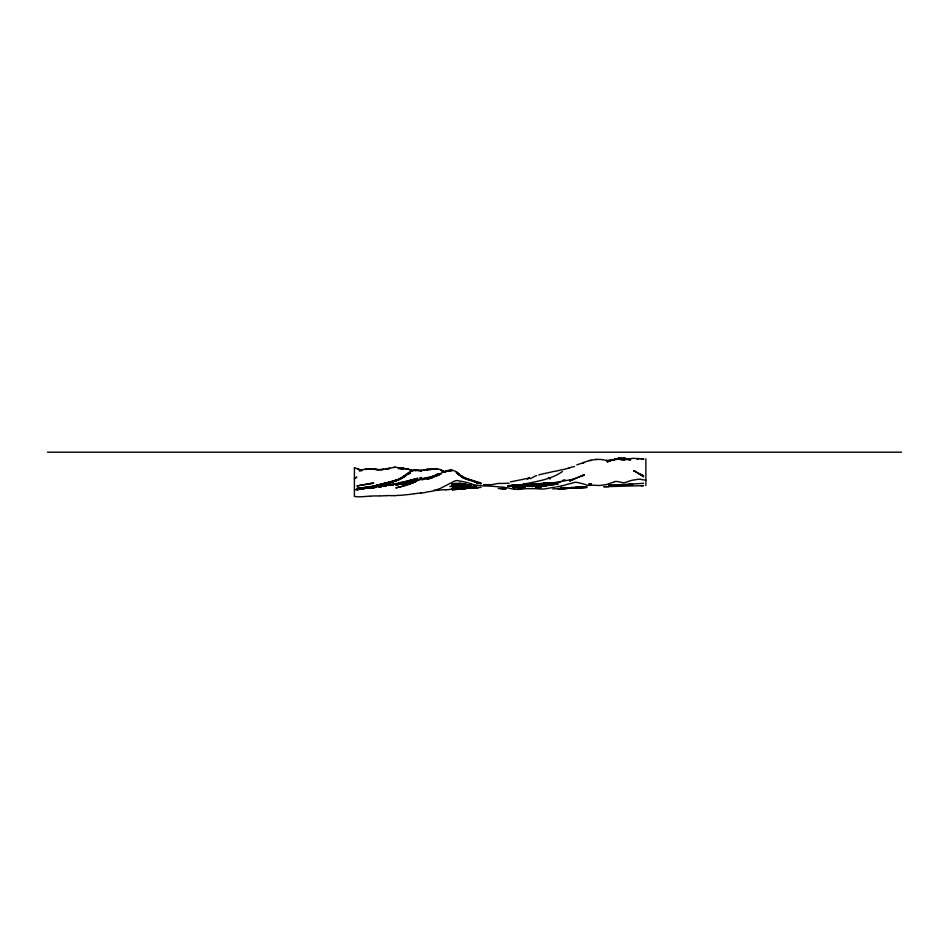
<?xml version="1.0" encoding="UTF-8"?>
<svg xmlns="http://www.w3.org/2000/svg" width="949" height="949" viewBox="0 0 949 949"><rect width="100%" height="100%" fill="white"/><g stroke="black" fill="none" stroke-linecap="round" stroke-linejoin="round"><path stroke-width="1.42" d="M354.404 479.031L356.86 477.039L354.404 478.249M408.07 474.132L410.514 472.827L398.295 479.34L383.621 483.966M562.508 471.487C549.554 480.645 532.935 481.677 517.964 485.52L550.491 483.48L548.142 483.705L574.37 479.126L569.708 480.775L584.121 474.88L569.708 480.775M437.418 475.508C442.815 471.665 452.898 466.837 457.964 473.61L456.754 472.4L464.014 477.727L461.617 476.113L466.41 478.51L481.013 482.994M607.455 461.89L612.366 459.791L606.221 460.502L607.455 460.858C599.531 458.118 590.397 459.482 582.911 462.91L584.121 462.46L576.826 464.856M400.751 478.925L405.662 475.864L395.863 480.846L371.332 486.635M530.432 478.723L531.049 478.367M403.206 477.394L405.662 476.007M531.974 477.833L532.282 477.655A31.08 31.08 0 0 1 536.576 475.568M444.215 472.08L442.981 470.882L444.82 471.973L447.264 470.716L452.649 470.467M421.57 470.74L419.114 470.585L436.196 468.628L439.897 469.423L444.82 472.033L446.647 470.941M427.572 479.316L432.495 477.288C426.243 480.455 418.782 478.047 412.981 482.389C420.324 477.442 429.577 478.367 437.418 474.773M430.027 477.786L437.418 474.263L441.131 473.978M386.077 484.251L398.295 479.838L403.206 476.979C390.656 484.037 375.958 487.015 361.747 488.735L366.575 488.023L359.303 489.138M439.897 474.536L434.962 476.647M400.751 478.64L395.863 480.74L403.206 477.442M446.042 471.273L447.264 470.906L444.82 471.843L452.056 470.467L449.743 470.396L450.905 470.49M395.863 484.441L408.07 482.839L417.892 480.064L403.206 486.185L395.863 487.905L410.514 484.12M427.572 479.15L439.897 474.381M430.027 478.343L434.962 476.315M608.677 461.119L607.455 461.677L616.055 458.96L624.596 459.968L618.511 459.162L613.6 459.885L618.511 458.059L630.599 459.957L623.363 458.201L618.511 458.486L630.599 459.186L625.818 459.375L632.758 458.308L643.612 458.972M383.621 485.651L391 484.797L366.575 488.225L381.154 484.014L388.544 482.982M398.295 483.658L405.662 481.712L378.698 486.979M431.261 469.245L436.196 468.652L432.495 468.948M371.332 486.54L356.86 488.64L368.912 487.537L356.86 488.51C369.315 487.632 381.498 484.595 393.455 481.155C402.459 481.202 407.489 469.103 416.042 470.562L414.832 470.182L422.186 470.479L420.348 470.846L420.965 470.716M376.243 487.371L371.332 487.572L395.863 480.846M373.787 486.801L391 481.902L373.787 486.196L376.243 485.651M395.863 480.431L393.455 481.155L398.295 479.613L391 481.724M403.206 483.48L415.437 481.594L403.206 483.658L417.892 480.408L405.662 483.48L398.295 484.227M569.234 467.904L566.162 468.842A25.101 25.101 0 0 1 564.003 469.352L561.535 469.838A38.624 38.624 0 0 0 560.005 470.194L558.463 470.585A35.647 35.647 0 0 1 555.379 471.214L553.836 471.451A25.789 25.789 0 0 0 551.689 471.938L543.979 473.658A40.083 40.083 0 0 0 542.448 473.99L538.747 474.927M410.514 482.187L398.295 484.049M356.86 489.648L368.912 487.43L373.787 487.572L366.575 488.094M529.613 477.964L510.574 481.878M381.154 484.536L376.243 485.781M408.07 483.077L405.662 483.421L415.437 481.618L412.981 482.045M614.501 481.819L608.345 483.895A22.171 22.171 0 0 1 604.667 484.868L603.125 485.01A28.185 28.185 0 0 0 602.2 485.129L600.349 485.39A15.362 15.362 0 0 1 597.265 485.425L595.723 485.283A22.776 22.776 0 0 0 592.022 485.271L591.405 485.307M371.332 483.29L356.86 485.959L373.787 483.088L368.912 483.86M450.977 489.198L450.36 489.352A18.731 18.731 0 0 1 446.659 489.684M425.105 478.106L427.572 477.537M400.751 482.804L398.295 483.373L417.892 478.272L403.206 482.27M562.508 480.348L564.916 479.779M624.988 482.578L629.59 481.024A23.156 23.156 0 0 1 632.675 480.158L634.217 479.945A35.125 35.125 0 0 0 635.142 479.803L636.684 479.518A14.282 14.282 0 0 1 640.077 479.292M415.437 481.95L403.206 484.298M354.404 489.85L364.202 488.605M378.698 487.157L381.154 486.612M412.981 481.701L415.437 481.155M432.495 476.647L430.027 477.169L437.418 475.081M388.544 485.366L391 484.844M408.07 483.741L405.662 484.192L410.514 483.255L391 484.488L381.154 486.268L386.077 485.342M368.912 486.92L359.303 488.225M359.303 489.257L356.86 489.743L364.202 488.498L361.747 488.735M617.289 458.83L620.954 458.284L617.289 458.818L620.954 458.284L618.511 458.592M548.142 485.402L557.715 483.978L536.161 487.074L540.906 486.932M391 485.236L393.455 484.749L388.544 485.485M412.981 483.017L410.514 483.48L412.981 483.088M556.612 486.849L560.918 486.03M373.787 487.94L368.912 488.201L373.787 487.62L371.332 487.916M555.379 487.074L546.446 488.628A27.177 27.177 0 0 1 540.289 489.032L538.747 488.865A40.843 40.843 0 0 0 537.822 488.818L534.75 488.711M452.056 488.521L471.321 487.395L464.014 488.782L452.056 489.364M574.37 487.881L579.281 487.406M371.332 488.083L373.787 487.644M386.077 483.314L381.154 484.429L388.544 482.365L381.154 484.014M561.535 485.924L562.46 485.758A21.732 21.732 0 0 0 564.619 485.164L566.162 484.678A31.839 31.839 0 0 1 568.617 484.002L570.159 483.658A28.055 28.055 0 0 0 571.701 483.219L575.082 482.341A6.002 6.002 0 0 1 576.007 482.306L577.55 482.519A31.756 31.756 0 0 1 578.783 482.804L582.176 483.622A28.648 28.648 0 0 1 585.557 484.642L587.407 485.259A6.216 6.216 0 0 0 588.333 485.413L590.788 485.354M531.76 486.529L545.687 485.639L533.919 486.291L536.161 486.279M545.687 485.888L536.161 486.825L540.906 486.517L536.161 487.003L538.439 487.086M540.906 486.849L536.161 486.991L545.687 485.568L543.374 485.627M552.876 488.949L586.565 486.79L574.37 487.976L576.826 487.312M395.863 485.425L398.295 485.022M466.41 488.201L476.22 487.347L456.754 488.949L476.22 487.312L452.056 485.698M536.161 486.991L538.439 486.517M538.439 486.6L545.687 485.805L540.906 485.793M520.432 487.145L522.674 487.228L517.964 487.596L525.022 487.122L513.041 487.145L525.022 486.92L517.964 487.667L525.022 486.932M452.056 489.601L476.22 487.561L461.617 488.605L464.014 488.355M456.754 489.138L452.056 489.518L466.41 488.415L452.056 489.518L461.617 488.474L452.056 488.379L459.174 488.521M378.698 487.205L381.154 486.861M508.106 485.663L515.497 485.627L508.106 485.876L510.574 486.208L508.106 486.113L550.491 482.899L538.439 483.765M525.022 485.01L527.383 484.868L520.432 485.473L529.613 484.358L517.964 485.651L533.919 484.714L531.76 484.797M364.202 488.498L359.303 489.02M508.106 486.09L513.041 485.556L508.106 486.007L510.574 486.185M520.432 485.995L522.674 485.912L513.041 486.79L527.383 485.924L517.964 486.173M468.865 486.801L473.776 487.217L468.865 487.869L481.013 487.418M557.715 488.984L571.962 487.489L586.565 487.347L560.1 488.652M581.701 487.418L586.565 486.801L584.121 486.79L586.565 486.837L581.701 487.418L586.565 487.383M567.241 488.557L560.1 488.699L586.565 487.478M597.016 459.387L595.782 459.53M471.321 487.466L466.41 487.833L473.776 487.312M623.363 484.405L618.511 484.963M473.776 487.81L476.22 487.537L468.865 487.869L476.22 487.525L473.776 487.762M643.612 483.302L608.677 485.58M525.022 487.276L517.964 487.632L525.022 487.228L520.432 487.667L522.674 487.478M525.022 484.868L538.439 483.931L533.919 484.251M522.674 485.022L508.106 485.758L522.674 484.939L515.497 485.164M560.1 488.759L562.508 488.51M500.716 488.676L505.651 488.688L498.261 488.557M522.674 485.188L508.106 485.769L520.432 484.998L517.964 485.105M515.497 485.295L513.041 485.544L517.964 485.188L510.574 485.639M543.374 483.444L545.687 483.136M540.906 486.6L536.161 487.074L545.687 485.805L543.374 485.71M623.363 484.785L618.511 485.105L630.599 484.381L628.238 484.583M505.651 488.723L503.184 488.925L505.651 489.138M408.782 494.512L409.695 494.417A16.584 16.584 0 0 0 410.62 494.287L412.495 493.931A23.974 23.974 0 0 1 414.357 493.705M555.295 482.839L545.687 483.302L555.295 482.661M520.432 487.549L522.674 487.347M548.142 485.39L550.491 485.176M408.177 494.559L401.712 495.212A25.896 25.896 0 0 1 400.17 495.342L398.627 495.378A28.529 28.529 0 0 0 397.394 495.437L396.16 495.532A37.391 37.391 0 0 1 394.309 495.627M520.432 485.354L517.964 485.342M591.476 460.419L589.021 460.597M414.357 493.705L419.541 493.1A27.023 27.023 0 0 1 421.095 492.958M552.876 483.409L555.295 483.231M517.964 487.632L520.432 487.454L513.041 487.525L522.674 487.323M386.611 495.627L380.146 495.936M454.393 483.338L461.617 483.504M550.491 483.717L536.161 484.405M574.37 487.549L576.826 487.395M543.374 483.527L545.687 483.373M364.748 496.529L365.365 496.493A40.843 40.843 0 0 0 366.29 496.41L367.832 496.268A30.024 30.024 0 0 1 369.363 496.173L369.671 496.161M540.906 486.196L545.687 486.03M471.321 487.027L452.056 485.283L471.321 485.935L452.056 485.461M548.142 483.86L531.76 484.654L536.161 484.251M364.44 496.552L361.047 496.766A28.897 28.897 0 0 1 357.346 496.73L354.404 496.481M421.095 492.958L422.329 492.887A18.826 18.826 0 0 0 425.413 492.412L427.264 491.938A13.547 13.547 0 0 1 428.189 491.772A30.404 30.404 0 0 1 429.102 491.653L429.719 491.582A37.972 37.972 0 0 0 432.186 491.191L434.037 490.787A11.317 11.317 0 0 0 435.271 490.384L437.109 489.577A16.821 16.821 0 0 1 438.035 489.221L439.589 488.676A20.937 20.937 0 0 0 440.514 488.32L452.21 482.317A12.634 12.634 0 0 1 454.962 480.929L456.208 480.645A5.824 5.824 0 0 1 457.442 480.585L464.215 481.89A43.132 43.132 0 0 1 465.449 482.151L466.991 482.507A28.316 28.316 0 0 1 469.767 483.338L471.606 484.049M525.022 485.188L522.674 485.319L527.383 485.153M517.964 487.501L520.432 487.359M564.916 488.249L567.241 488.154M641.144 485.769L643.612 485.651L603.766 486.695L608.677 486.695M513.041 486.707L517.964 486.446L513.041 486.766M611.144 485.271L613.6 485.153M533.919 485.473L527.383 485.627L538.439 485.473M557.715 482.567L560.1 482.448M464.014 485.852L466.41 485.876L459.174 485.864L466.41 485.805M574.465 466.505L570.776 467.394A23.167 23.167 0 0 1 569.234 467.904M476.22 486.588L459.174 486.268L452.056 485.117L456.754 486.007M476.22 486.766L454.393 485.366M508.106 485.971L510.574 485.876M513.041 487.347L520.432 487.193M394.309 495.627L391.534 495.663A38.126 38.126 0 0 1 390.3 495.639L389.375 495.592A26.157 26.157 0 0 0 386.611 495.615M503.184 488.889L505.651 488.901M529.613 485.508L531.76 485.461M513.041 487.145L515.497 487.122M564.916 488.64L560.1 488.415M560.1 488.344L562.508 488.332M446.647 489.708L445.128 489.708M379.529 495.936L374.594 495.947A29.953 29.953 0 0 0 372.743 495.983L371.522 496.066A39.123 39.123 0 0 1 370.288 496.137M47.45 452.187L901.55 452.187M538.439 484.251L540.906 484.251M471.321 485.271L452.056 484.085L454.393 484.18M452.056 484.251L456.754 484.322M483.931 485.888L488.545 486.078A41.032 41.032 0 0 0 489.47 486.113L491.013 486.161A25.623 25.623 0 0 1 492.555 486.268L493.788 486.398A36.347 36.347 0 0 0 494.714 486.469L500.87 487.051A15.445 15.445 0 0 0 501.796 487.098L502.104 487.11M483.314 485.876L483.005 485.876A25.635 25.635 0 0 1 479.921 485.615L475.615 484.986A20.736 20.736 0 0 1 471.594 484.097M502.721 487.11L508.261 487.964A33.464 33.464 0 0 1 509.494 488.237L511.037 488.605A32.61 32.61 0 0 0 513.8 489.091M466.41 486.434L461.617 486.078M452.056 484.737L454.393 484.809L452.056 484.654M452.056 484.168L466.41 485.069M533.824 488.676L527.359 488.616A38.375 38.375 0 0 0 524.892 488.794L521.808 489.174A32.195 32.195 0 0 1 513.8 489.115M468.865 485.425L464.014 485.117L471.321 485.58L464.014 485.105L471.321 485.663M452.056 485.307L454.393 485.449M536.161 487.264L540.906 487.739M645.878 480.075L644.94 480.016A19.656 19.656 0 0 1 643.754 479.897L641.607 479.542A24.793 24.793 0 0 0 640.373 479.364L640.065 479.34M454.393 485.686L456.754 485.852L452.056 484.951M473.776 486.315L476.22 486.493L473.776 486.196M461.617 484.607L464.014 484.785M459.174 485.591L461.617 485.781L456.754 485.366L461.617 485.841L456.754 485.259M466.41 484.488L459.174 483.195M466.41 484.524L461.617 483.741L466.41 484.524L465.212 484.144M643.612 459.197L641.144 458.865L643.612 459.352M434.037 490.135L434.345 490.182A18.434 18.434 0 0 0 437.738 490.431L439.897 490.087A37.082 37.082 0 0 1 445.128 489.696M449.743 486.363L456.754 487.122L452.056 486.327L456.754 487.94L461.617 487.928L456.754 487.857L452.056 486.149M481.013 483.824L468.865 480.052M412.981 470.728L410.514 470.336L411.747 470.941L408.07 468.83L398.295 468.521L400.751 468.248L399.529 468.248L403.206 469.482M643.612 475.852L633.754 470.704L638.985 473.848M481.013 483.587L461.617 477.039L466.41 479.126M466.41 479.269L467.632 479.66M464.014 477.916L468.865 479.803M441.131 470.028L444.82 472.033M354.404 467.62L361.747 470.526L359.303 470.846C367.239 467.11 375.436 470.431 383.621 469.399L379.932 469.767L395.863 467.145L403.206 469.067M420.348 477.644L422.803 478.901L420.348 477.489M420.348 478.51L422.803 479.791M420.348 478.035L422.803 479.316M460.395 476.196L465.212 478.735M643.612 476.944L638.985 473.681L641.144 475.141M460.395 475.947L461.617 476.635M420.348 478.699L421.57 479.423M459.174 475.105L456.754 472.982L459.174 475.176M645.878 458.794L645.878 485.556M354.404 467.572L354.404 495.876M625 482.59A6.904 6.904 0 0 1 622.829 482.661L620.053 482.068A12.61 12.61 0 0 0 614.466 481.594M483.622 484.583A29.905 29.905 0 0 0 485.461 484.642L489.47 484.666A21.697 21.697 0 0 0 492.246 484.559L496.244 483.788A23.12 23.12 0 0 1 499.328 483.397L501.179 483.444A37.177 37.177 0 0 0 502.104 483.444L505.485 483.361A33.369 33.369 0 0 0 506.719 483.302L508.261 483.183A14.994 14.994 0 0 1 509.186 483.16M409.292 473.254L408.07 474.12L409.292 473.254M405.662 475.259L403.206 476.884L405.662 475.295M437.418 474.215L434.962 475.674L437.418 474.263M400.751 478.486L398.295 479.85L400.751 478.51M584.121 474.88L581.701 476.196L584.121 474.951M400.751 482.448L398.295 483.516L400.751 482.46M614.822 459.174L613.6 459.684L614.822 459.209M391 482.163L388.544 483.148L391 482.199M529.613 478.011L527.383 478.889L529.613 478.011M425.105 469.565L423.954 470.016L425.105 469.601M611.144 460.063L609.91 460.526L611.144 460.075M389.149 468.509L388.544 468.723L389.766 468.367L389.149 468.509M387.927 468.853L386.077 469.221L387.927 468.865M628.238 458.758L625.818 459.518L628.238 458.794M571.962 479.921L569.708 480.574L571.962 479.945M431.261 477.691L430.027 478.023L432.495 477.466L431.261 477.691M427.572 469.423L426.338 469.731L428.794 469.423L426.338 469.423L427.572 469.435M525.022 484.085L522.674 484.678L525.022 484.144M383.621 483.599L381.154 484.215L383.621 483.61M388.544 484.82L383.621 485.959L391 484.453L388.544 484.82M410.514 482.994L408.07 483.575L410.514 483.005M366.575 469.174L365.389 469.447L366.575 469.174M413.598 470.028L412.981 470.17L413.598 470.028M370.122 468.687L367.749 468.948L370.122 468.747M416.042 470.324L415.437 470.455L419.114 470.514L416.042 470.324M638.985 458.486L636.838 458.936L638.985 458.545M581.701 487.608L574.37 488.284L581.701 487.478M447.881 470.645L447.264 470.763L448.497 470.574L447.881 470.68M430.027 469.352L428.794 469.577L431.261 469.47L430.027 469.352M386.077 485.959L383.621 486.386L386.077 485.959M628.238 459.031L625.818 459.446L628.238 459.067M394.654 467.24L394.06 467.347L394.654 467.24M520.432 485.164L517.964 485.52L520.432 485.164M586.565 486.778L584.121 487.11L586.565 486.837M364.202 487.81L361.747 488.142L364.202 487.81M393.455 484.749L391 485.093L393.455 484.785M373.787 487.359L371.332 487.679L373.787 487.454M405.662 481.712L403.206 482.021L405.662 481.819M464.014 487.928L461.617 488.213L464.014 488M471.321 488.118L468.865 488.355L471.321 488.118M529.613 484.417L527.383 484.607L531.76 484.346L527.383 484.607L529.613 484.476M373.787 487.845L371.332 488.035L373.787 487.857M557.715 484.12L555.295 484.298L557.715 484.12M618.511 485.271L613.6 485.33L618.511 485.378M571.962 487.596L569.708 487.75L571.962 487.596M545.687 486.208L543.374 486.363L545.687 486.279M378.698 469.743L373.787 469.15L378.698 469.791M478.545 487.549L476.22 487.679L478.545 487.608M439.897 473.812L438.652 473.883L439.897 473.812M456.754 489.387L454.393 489.53L456.754 489.387M632.758 484.441L630.599 484.559L632.758 484.441M437.418 468.759L436.196 468.818L437.418 468.794M525.022 485.983L522.674 486.066L531.76 486.22L525.022 485.983M591.476 483.907L589.021 483.99L591.476 483.907M441.748 470.348L441.131 470.36L443.598 471.404L441.131 470.313L441.748 470.419M459.174 487.786L454.393 487.134L459.174 487.786M515.497 486.315L513.041 486.363L515.497 486.315M522.674 486.659L517.964 486.695L522.674 486.659M461.617 485.864L459.174 485.864L461.617 485.959M611.144 485.212L608.677 485.176L611.144 485.212M471.321 487.94L468.865 487.881L471.321 487.964M408.07 468.83L406.872 468.77L408.07 468.853M529.613 486.363L527.383 486.279L529.613 486.374M361.747 470.467L360.525 470.146L361.747 470.526M400.751 467.952L399.529 467.857L400.751 467.952M459.174 484.358L456.754 484.18L459.174 484.358M401.985 468.284L400.751 468.177L401.985 468.284M400.751 468.367L399.529 468.248L400.751 468.367M406.872 468.842L405.662 468.699L406.872 468.842M414.832 470.123L414.215 470.052L414.832 470.123M404.44 468.45L403.206 468.308L404.44 468.486M411.747 470.49L410.514 470.324L411.747 470.49M372.566 468.913L371.332 468.759L372.566 468.913M625.818 458.521L623.363 458.213L625.818 458.521M549.317 478.403L548.142 478.249L550.491 478.687L549.317 478.403M403.206 468.367L401.985 468.189L403.206 468.367M466.41 478.581L464.014 478.189L466.41 478.676M478.545 482.97L476.22 482.519L478.545 482.97M625.818 458.936L623.363 458.462L625.818 458.96M359.303 469.577L358.081 469.281L359.303 469.577M478.545 482.792L476.22 482.175L478.545 482.851M478.545 483.183L473.776 481.321L478.545 483.183M624.596 459.921L623.363 459.47L624.596 459.968M642.378 475.224L641.144 474.761L642.378 475.235M634.751 471.095L633.754 470.704L634.751 471.095M464.014 478.011L461.617 476.742L464.014 478.082M457.964 473.361L456.754 472.59L459.174 474.31L457.964 473.361M411.747 470.929L410.514 470.099L411.747 470.941M456.754 472.317L456.161 471.712L456.754 472.317"/></g></svg>
